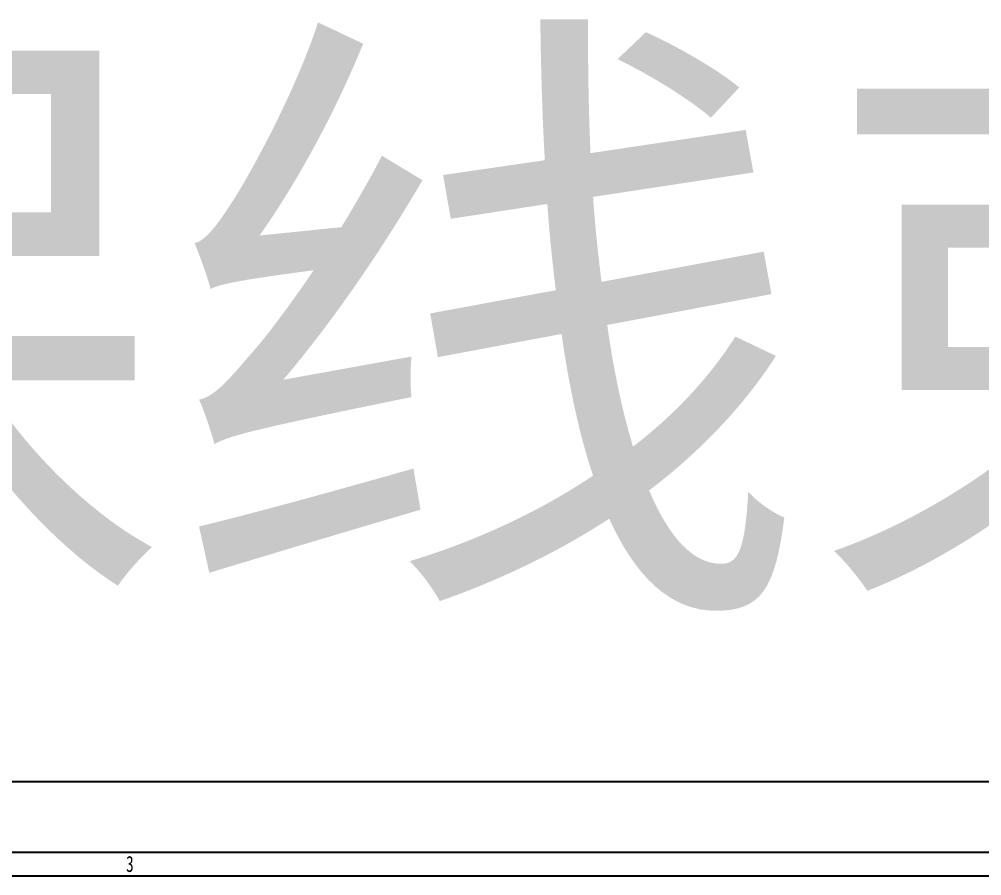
# Model space of a CAD drawing. Header units: inches. Extents: x 47316 to 59086, y 3141 to 11743.
# Drawn here: x 50509.5 to 50713.4, y 3899.1 to 4080.6 of the extents above; entities that cross this region are included whole.
import ezdxf

# ---------------------------------------------------------------- set-up
doc = ezdxf.new("R2010")
doc.units = ezdxf.units.IN
doc.header["$MEASUREMENT"] = 0
doc.styles.add('MtX_SimSun', font='')
doc.styles.get("Standard").update_dxf_attribs({"font": ''})
doc.styles.get('MtX_SimSun').set_extended_font_data('SimSun')
doc.styles.get('Standard').set_extended_font_data('SimSun')

msp = doc.modelspace()

# ---------------------------------------------------------------- linework, layer by layer
at = {"color": 0, "lineweight": -3}
for p, q in [((50262.93, 3919.09), (51944.93, 3919.09)), ((50282.93, 3904.09), (51882.93, 3904.09)), ((50282.93, 3899.09), (51924.93, 3899.09))]:
    msp.add_line(p, q, dxfattribs=at)

# ---------------------------------------------------------------- texts
at = {"color": 0, "lineweight": -3, "style": 'MtX_SimSun', "width": 0.7}
msp.add_text('3', height=3.4, dxfattribs=at).set_placement((50532.09, 3899.89))
at = {"insert": (50267.38, 4065.74), "char_height": 100, "width": 753.3854, "attachment_point": 1}
msp.add_mtext('{\\C2;后保线束}', dxfattribs=at)

doc.saveas('drawing.dxf')
